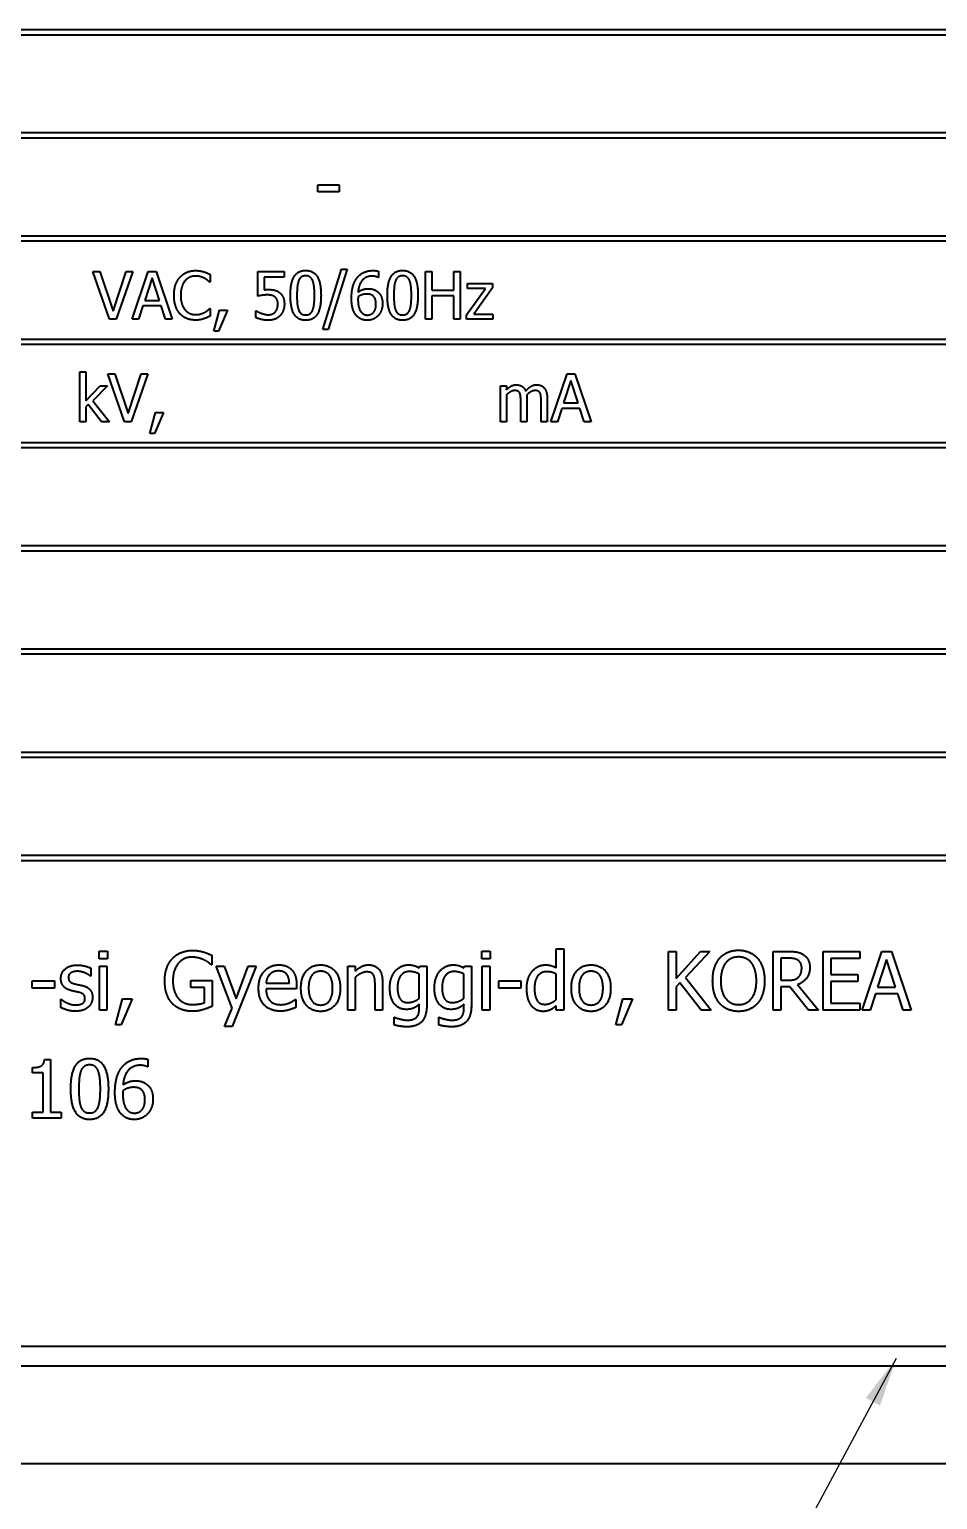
# Model space of a CAD drawing. Header units: millimetres. Extents: x 0 to 715, y 0 to 297.
# Drawn here: x 177.9 to 224.3, y 101.6 to 176.7 of the extents above; entities that cross this region are included whole.
import ezdxf

# ---------------------------------------------------------------- set-up
doc = ezdxf.new("R2010")
doc.units = ezdxf.units.MM
doc.layers.add('가시적인 것(ISO)', color=3, linetype='Continuous', lineweight=40)
doc.layers.add('기호(ISO)', color=5, linetype='Continuous', lineweight=25)
doc.styles.add('치수 텍스트_PSTEK_POSCO', font='isocp.shx')
doc.dimstyles.new('치수_PSTEK_POSCO$7', dxfattribs={"dimtxt": 3.5, "dimasz": 2.5, "dimexe": 2, "dimexo": 2.5, "dimgap": 1, "dimtad": 1, "dimrnd": 1e-08, "dimdsep": 46, "dimtxsty": '치수 텍스트_PSTEK_POSCO', "dimcen": 0.09, "dimdle": 10, "dimclrd": 7, "dimclre": 7, "dimclrt": 2, "dimadec": 1, "dimazin": 2, "dimtfac": 1, "dimtmove": 0, "dimatfit": 3, "dimfxl": 0, "dimtolj": 1, "dimlwd": -1, "dimlwe": -1, "dimarcsym": 0})

msp = doc.modelspace()

# ---------------------------------------------------------------- linework, layer by layer
at = {"layer": '가시적인 것(ISO)'}
for p, q in [((137.576, 176.741), (228.687, 176.741)), ((137.854, 176.464), (228.41, 176.464)), ((137.854, 171.464), (228.41, 171.464)), ((228.41, 171.186), (137.854, 171.186)), ((192.656, 168.441), (192.656, 168.792)), ((192.656, 168.792), (193.749, 168.792)), ((193.749, 168.441), (192.656, 168.441)), ((193.749, 168.792), (193.749, 168.441)), ((137.854, 166.186), (228.41, 166.186)), ((228.41, 165.908), (137.854, 165.908)), ((182.002, 161.924), (181.16, 164.369)), ((181.16, 164.369), (181.508, 164.369)), ((181.508, 164.369), (182.186, 162.338)), ((182.186, 162.338), (182.863, 164.369)), ((183.194, 164.369), (182.352, 161.924)), ((182.863, 164.369), (183.194, 164.369)), ((183.164, 161.924), (183.989, 164.369)), ((184.181, 164.036), (183.804, 162.885)), ((183.989, 164.369), (184.389, 164.369)), ((184.559, 162.885), (184.181, 164.036)), ((184.389, 164.369), (185.213, 161.924)), ((187.16, 164.206), (187.16, 163.814)), ((189.589, 163.109), (189.589, 164.369)), ((189.589, 164.369), (190.93, 164.369)), ((190.93, 164.081), (189.904, 164.081)), ((189.904, 164.081), (189.904, 163.43)), ((190.93, 164.369), (190.93, 164.081)), ((192.913, 161.393), (193.865, 164.478)), ((194.147, 164.478), (193.19, 161.393)), ((193.865, 164.478), (194.147, 164.478)), ((195.749, 164.066), (195.735, 164.066)), ((195.749, 164.381), (195.749, 164.066)), ((198.154, 161.924), (198.154, 164.369)), ((198.154, 164.369), (198.479, 164.369)), ((198.479, 164.369), (198.479, 163.41)), ((199.604, 163.41), (199.604, 164.369)), ((199.604, 164.369), (199.929, 164.369)), ((199.929, 164.369), (199.929, 161.924)), ((187.16, 163.814), (187.134, 163.814)), ((198.479, 163.41), (199.604, 163.41)), ((199.604, 163.121), (198.479, 163.121)), ((198.479, 163.121), (198.479, 161.924)), ((199.604, 161.924), (199.604, 163.121)), ((200.258, 162.154), (201.217, 163.505)), ((200.297, 163.505), (200.297, 163.759)), ((200.297, 163.759), (201.587, 163.759)), ((201.217, 163.505), (200.297, 163.505)), ((201.587, 163.539), (200.624, 162.184)), ((201.587, 163.759), (201.587, 163.539)), ((183.715, 162.608), (183.493, 161.924)), ((184.648, 162.608), (183.715, 162.608)), ((183.804, 162.885), (184.559, 162.885)), ((184.87, 161.924), (184.648, 162.608)), ((187.136, 162.479), (187.16, 162.479)), ((187.16, 162.479), (187.16, 162.091)), ((187.336, 161.316), (187.626, 162.392)), ((188.036, 162.392), (187.576, 161.316)), ((187.626, 162.392), (188.036, 162.392)), ((189.488, 162.011), (189.488, 162.358)), ((189.488, 162.358), (189.511, 162.358)), ((182.352, 161.924), (182.002, 161.924)), ((183.493, 161.924), (183.164, 161.924)), ((185.213, 161.924), (184.87, 161.924)), ((198.479, 161.924), (198.154, 161.924)), ((199.929, 161.924), (199.604, 161.924)), ((200.258, 161.924), (200.258, 162.154)), ((201.605, 161.924), (200.258, 161.924)), ((200.624, 162.184), (201.605, 162.184)), ((201.605, 162.184), (201.605, 161.924)), ((137.854, 160.908), (228.41, 160.908)), ((187.576, 161.316), (187.336, 161.316)), ((193.19, 161.393), (192.913, 161.393)), ((228.41, 160.63), (137.854, 160.63)), ((180.49, 156.688), (180.49, 159.241)), ((180.49, 159.241), (180.799, 159.241)), ((180.799, 159.241), (180.799, 157.748)), ((182.768, 156.688), (181.926, 159.132)), ((181.926, 159.132), (182.275, 159.132)), ((182.275, 159.132), (182.953, 157.102)), ((182.953, 157.102), (183.63, 159.132)), ((183.961, 159.132), (183.119, 156.688)), ((183.63, 159.132), (183.961, 159.132)), ((204.57, 156.688), (205.394, 159.132)), ((205.586, 158.8), (205.21, 157.649)), ((205.394, 159.132), (205.794, 159.132)), ((205.965, 157.649), (205.586, 158.8)), ((205.794, 159.132), (206.618, 156.688)), ((180.799, 157.748), (181.524, 158.522)), ((181.909, 158.522), (181.156, 157.756)), ((181.524, 158.522), (181.909, 158.522)), ((201.987, 156.688), (201.987, 158.522)), ((201.987, 158.522), (202.296, 158.522)), ((202.296, 158.522), (202.296, 158.32)), ((202.296, 158.059), (202.296, 156.688)), ((203.336, 157.896), (203.336, 156.688)), ((204.376, 157.896), (204.376, 156.688)), ((180.922, 157.574), (180.799, 157.455)), ((180.799, 157.455), (180.799, 156.688)), ((181.604, 156.688), (180.922, 157.574)), ((181.156, 157.756), (182.01, 156.688)), ((184.068, 156.08), (184.357, 157.156)), ((184.767, 157.156), (184.307, 156.08)), ((184.357, 157.156), (184.767, 157.156)), ((203.027, 156.688), (203.027, 157.75)), ((204.067, 156.688), (204.067, 157.75)), ((205.121, 157.371), (204.899, 156.688)), ((206.054, 157.371), (205.121, 157.371)), ((205.21, 157.649), (205.965, 157.649)), ((206.276, 156.688), (206.054, 157.371)), ((180.799, 156.688), (180.49, 156.688)), ((182.01, 156.688), (181.604, 156.688)), ((183.119, 156.688), (182.768, 156.688)), ((202.296, 156.688), (201.987, 156.688)), ((203.336, 156.688), (203.027, 156.688)), ((204.376, 156.688), (204.067, 156.688)), ((204.899, 156.688), (204.57, 156.688)), ((206.618, 156.688), (206.276, 156.688)), ((137.854, 155.63), (228.41, 155.63)), ((184.307, 156.08), (184.068, 156.08)), ((228.41, 155.353), (137.854, 155.353)), ((137.854, 150.353), (228.41, 150.353)), ((228.41, 150.075), (137.854, 150.075)), ((137.854, 145.075), (228.41, 145.075)), ((228.41, 144.797), (137.854, 144.797)), ((137.854, 139.797), (228.41, 139.797)), ((228.41, 139.519), (137.854, 139.519)), ((228.687, 134.241), (137.576, 134.241)), ((228.41, 134.519), (137.854, 134.519)), ((181.474, 129.233), (181.474, 129.627)), ((181.474, 129.627), (181.905, 129.627)), ((181.905, 129.627), (181.905, 129.233)), ((187.243, 129.403), (187.243, 128.922)), ((201.035, 129.233), (201.035, 129.627)), ((201.035, 129.627), (201.465, 129.627)), ((201.465, 129.627), (201.465, 129.233)), ((204.845, 128.769), (204.845, 129.741)), ((204.845, 129.741), (205.224, 129.741)), ((205.224, 129.741), (205.224, 126.608)), ((210.58, 126.608), (210.58, 129.608)), ((210.58, 129.608), (210.978, 129.608)), ((210.978, 128.229), (212.208, 129.608)), ((210.978, 129.608), (210.978, 128.229)), ((212.695, 129.608), (211.452, 128.268)), ((212.208, 129.608), (212.695, 129.608)), ((215.926, 129.608), (216.699, 129.608)), ((215.926, 126.608), (215.926, 129.608)), ((218.486, 126.608), (218.486, 129.608)), ((218.486, 129.608), (220.362, 129.608)), ((220.362, 129.608), (220.362, 129.253)), ((220.477, 126.608), (221.488, 129.608)), ((221.488, 129.608), (221.979, 129.608)), ((221.979, 129.608), (222.99, 126.608)), ((181.056, 128.749), (181.056, 128.343)), ((181.905, 129.233), (181.474, 129.233)), ((181.499, 126.608), (181.499, 128.859)), ((181.499, 128.859), (181.878, 128.859)), ((181.878, 128.859), (181.878, 126.608)), ((187.243, 128.922), (187.209, 128.922)), ((188.281, 126.717), (187.465, 128.859)), ((187.465, 128.859), (187.873, 128.859)), ((187.873, 128.859), (188.488, 127.191)), ((189.495, 128.859), (188.284, 125.779)), ((188.488, 127.191), (189.101, 128.859)), ((189.101, 128.859), (189.495, 128.859)), ((194.191, 126.608), (194.191, 128.859)), ((194.191, 128.859), (194.571, 128.859)), ((194.571, 128.859), (194.571, 128.608)), ((197.843, 128.764), (197.865, 128.859)), ((197.865, 128.859), (198.222, 128.859)), ((198.222, 128.859), (198.222, 126.865)), ((200.123, 128.764), (200.145, 128.859)), ((200.145, 128.859), (200.503, 128.859)), ((200.503, 128.859), (200.503, 126.865)), ((201.465, 129.233), (201.035, 129.233)), ((201.059, 126.608), (201.059, 128.859)), ((201.059, 128.859), (201.439, 128.859)), ((201.439, 128.859), (201.439, 126.608)), ((216.721, 129.262), (216.324, 129.262)), ((216.324, 129.262), (216.324, 128.134)), ((220.362, 129.253), (218.884, 129.253)), ((218.884, 129.253), (218.884, 128.431)), ((221.724, 129.199), (221.262, 127.787)), ((222.188, 127.787), (221.724, 129.199)), ((178.061, 127.738), (178.061, 128.103)), ((178.061, 128.103), (179.196, 128.103)), ((179.196, 128.103), (179.196, 127.738)), ((181.056, 128.343), (181.037, 128.343)), ((186.166, 127.767), (186.166, 128.117)), ((186.166, 128.117), (187.255, 128.117)), ((186.862, 127.767), (186.166, 127.767)), ((186.862, 126.992), (186.862, 127.767)), ((187.255, 128.117), (187.255, 126.807)), ((190.01, 127.984), (191.199, 127.984)), ((191.568, 127.901), (191.568, 127.694)), ((194.571, 128.29), (194.571, 126.608)), ((195.58, 126.608), (195.58, 127.891)), ((195.959, 128.069), (195.959, 126.608)), ((197.843, 127.218), (197.843, 128.455)), ((200.123, 127.218), (200.123, 128.455)), ((201.903, 127.738), (201.903, 128.103)), ((201.903, 128.103), (203.038, 128.103)), ((203.038, 128.103), (203.038, 127.738)), ((204.845, 127.155), (204.845, 128.455)), ((211.153, 128.003), (210.978, 127.806)), ((210.978, 127.806), (210.978, 126.608)), ((212.25, 126.608), (211.153, 128.003)), ((211.452, 128.268), (212.768, 126.608)), ((216.324, 128.134), (216.674, 128.134)), ((216.781, 127.801), (216.324, 127.801)), ((216.324, 127.801), (216.324, 126.608)), ((217.73, 126.608), (216.781, 127.801)), ((217.18, 127.913), (218.247, 126.608)), ((218.884, 128.431), (220.263, 128.431)), ((220.263, 128.076), (218.884, 128.076)), ((218.884, 128.076), (218.884, 126.963)), ((220.263, 128.431), (220.263, 128.076)), ((221.262, 127.787), (222.188, 127.787)), ((179.196, 127.738), (178.061, 127.738)), ((179.512, 126.744), (179.512, 127.169)), ((179.512, 127.169), (179.532, 127.169)), ((182.308, 125.861), (182.663, 127.181)), ((183.166, 127.181), (182.602, 125.861)), ((182.663, 127.181), (183.166, 127.181)), ((191.568, 127.694), (190.01, 127.694)), ((191.505, 127.159), (191.527, 127.159)), ((191.527, 127.159), (191.527, 126.746)), ((203.038, 127.738), (201.903, 127.738)), ((207.886, 125.861), (208.241, 127.181)), ((208.744, 127.181), (208.18, 125.861)), ((208.241, 127.181), (208.744, 127.181)), ((221.153, 127.446), (220.88, 126.608)), ((222.298, 127.446), (221.153, 127.446)), ((222.57, 126.608), (222.298, 127.446)), ((181.878, 126.608), (181.499, 126.608)), ((187.878, 125.779), (188.281, 126.717)), ((194.571, 126.608), (194.191, 126.608)), ((195.959, 126.608), (195.58, 126.608)), ((197.843, 126.71), (197.843, 126.907)), ((200.123, 126.71), (200.123, 126.907)), ((201.439, 126.608), (201.059, 126.608)), ((204.845, 126.608), (204.845, 126.836)), ((205.224, 126.608), (204.845, 126.608)), ((210.978, 126.608), (210.58, 126.608)), ((212.768, 126.608), (212.25, 126.608)), ((216.324, 126.608), (215.926, 126.608)), ((218.247, 126.608), (217.73, 126.608)), ((220.362, 126.608), (218.486, 126.608)), ((218.884, 126.963), (220.362, 126.963)), ((220.362, 126.963), (220.362, 126.608)), ((220.88, 126.608), (220.477, 126.608)), ((222.99, 126.608), (222.57, 126.608)), ((182.602, 125.861), (182.308, 125.861)), ((188.284, 125.779), (187.878, 125.779)), ((196.552, 125.854), (196.552, 126.248)), ((196.552, 126.248), (196.571, 126.248)), ((198.832, 125.854), (198.832, 126.248)), ((198.832, 126.248), (198.852, 126.248)), ((208.18, 125.861), (207.886, 125.861)), ((178.686, 124.091), (178.997, 124.091)), ((178.997, 124.091), (178.997, 121.387)), ((183.969, 124.096), (183.969, 123.709)), ((178.066, 123.398), (178.066, 123.672)), ((178.61, 123.398), (178.066, 123.398)), ((178.61, 121.387), (178.61, 123.398)), ((183.969, 123.709), (183.952, 123.709)), ((178.066, 121.081), (178.066, 121.387)), ((178.066, 121.387), (178.61, 121.387)), ((179.529, 121.081), (178.066, 121.081)), ((178.997, 121.387), (179.529, 121.387)), ((179.529, 121.387), (179.529, 121.081)), ((228.049, 109.408), (89.881, 109.408)), ((228.965, 108.408), (88.965, 108.408)), ((238.965, 103.408), (78.965, 103.408))]:
    msp.add_line(p, q, dxfattribs=at)
for points in [[(185.306, 163.144), (185.306, 163.451), (185.462, 163.907), (185.611, 164.075)], [(185.611, 164.075), (185.758, 164.24), (186.158, 164.412), (186.405, 164.412)], [(185.862, 163.883), (185.759, 163.759), (185.645, 163.38), (185.645, 163.144)], [(186.403, 164.135), (186.247, 164.135), (185.967, 164.006), (185.862, 163.883)], [(186.859, 164.018), (186.766, 164.07), (186.546, 164.135), (186.403, 164.135)], [(186.405, 164.412), (186.528, 164.412), (186.744, 164.377), (186.835, 164.349)], [(186.835, 164.349), (186.914, 164.323), (187.079, 164.25), (187.16, 164.206)], [(187.134, 163.814), (187.091, 163.854), (186.956, 163.965), (186.859, 164.018)], [(191.255, 163.144), (191.255, 163.806), (191.637, 164.418), (192.037, 164.418)], [(191.673, 163.889), (191.623, 163.764), (191.587, 163.384), (191.587, 163.144)], [(192.037, 164.147), (191.9, 164.147), (191.724, 164.018), (191.673, 163.889)], [(192.037, 164.418), (192.439, 164.418), (192.817, 163.784), (192.817, 163.146)], [(192.396, 163.893), (192.346, 164.018), (192.174, 164.147), (192.037, 164.147)], [(192.485, 163.146), (192.485, 163.398), (192.445, 163.768), (192.396, 163.893)], [(194.376, 162.998), (194.376, 163.317), (194.507, 163.83), (194.644, 164.02)], [(194.644, 164.02), (194.777, 164.206), (195.197, 164.414), (195.472, 164.414)], [(195.428, 164.131), (195.123, 164.131), (194.749, 163.719), (194.713, 163.315)], [(195.735, 164.066), (195.69, 164.089), (195.523, 164.131), (195.428, 164.131)], [(195.472, 164.414), (195.553, 164.414), (195.696, 164.398), (195.749, 164.381)], [(196.209, 163.144), (196.209, 163.806), (196.591, 164.418), (196.991, 164.418)], [(196.627, 163.889), (196.577, 163.764), (196.542, 163.384), (196.542, 163.144)], [(196.991, 164.147), (196.855, 164.147), (196.678, 164.018), (196.627, 163.889)], [(196.991, 164.418), (197.393, 164.418), (197.772, 163.784), (197.772, 163.146)], [(197.35, 163.893), (197.3, 164.018), (197.128, 164.147), (196.991, 164.147)], [(197.439, 163.146), (197.439, 163.398), (197.399, 163.768), (197.35, 163.893)], [(185.613, 162.202), (185.466, 162.36), (185.306, 162.835), (185.306, 163.144)], [(185.645, 163.144), (185.645, 162.893), (185.765, 162.53), (185.87, 162.406)], [(190.072, 163.168), (189.937, 163.168), (189.67, 163.127), (189.589, 163.109)], [(189.904, 163.43), (189.963, 163.438), (190.078, 163.444), (190.125, 163.444)], [(190.472, 163.055), (190.403, 163.117), (190.197, 163.168), (190.072, 163.168)], [(190.125, 163.444), (190.314, 163.444), (190.573, 163.382), (190.692, 163.291)], [(190.692, 163.291), (190.813, 163.2), (190.944, 162.923), (190.944, 162.701)], [(192.037, 161.873), (191.633, 161.873), (191.255, 162.501), (191.255, 163.144)], [(191.587, 163.144), (191.587, 162.887), (191.619, 162.542), (191.671, 162.408)], [(192.817, 163.146), (192.817, 162.489), (192.435, 161.873), (192.037, 161.873)], [(192.398, 162.402), (192.445, 162.522), (192.485, 162.895), (192.485, 163.146)], [(194.713, 163.315), (194.83, 163.396), (195.076, 163.485), (195.222, 163.485)], [(195.149, 163.214), (195.034, 163.214), (194.818, 163.144), (194.713, 163.079)], [(195.462, 163.129), (195.397, 163.18), (195.234, 163.214), (195.149, 163.214)], [(195.222, 163.485), (195.365, 163.485), (195.579, 163.428), (195.696, 163.341)], [(195.628, 162.703), (195.628, 162.853), (195.549, 163.057), (195.462, 163.129)], [(195.696, 163.341), (195.83, 163.24), (195.961, 162.927), (195.961, 162.717)], [(196.991, 161.873), (196.587, 161.873), (196.209, 162.501), (196.209, 163.144)], [(196.542, 163.144), (196.542, 162.887), (196.573, 162.542), (196.625, 162.408)], [(197.772, 163.146), (197.772, 162.489), (197.389, 161.873), (196.991, 161.873)], [(197.352, 162.402), (197.399, 162.522), (197.439, 162.895), (197.439, 163.146)], [(185.87, 162.406), (185.973, 162.285), (186.249, 162.162), (186.403, 162.162)], [(186.877, 162.283), (186.966, 162.334), (187.099, 162.441), (187.136, 162.479)], [(189.511, 162.358), (189.549, 162.33), (189.69, 162.259), (189.775, 162.227)], [(190.611, 162.703), (190.611, 162.833), (190.539, 163), (190.472, 163.055)], [(190.486, 162.305), (190.547, 162.378), (190.611, 162.572), (190.611, 162.703)], [(190.944, 162.701), (190.944, 162.524), (190.831, 162.223), (190.728, 162.112)], [(191.671, 162.408), (191.718, 162.281), (191.894, 162.144), (192.037, 162.144)], [(192.037, 162.144), (192.172, 162.144), (192.348, 162.273), (192.398, 162.402)], [(194.646, 162.095), (194.519, 162.227), (194.376, 162.673), (194.376, 162.998)], [(194.713, 163.079), (194.711, 163.043), (194.707, 162.976), (194.707, 162.925)], [(194.707, 162.925), (194.707, 162.671), (194.806, 162.36), (194.882, 162.279)], [(195.187, 162.14), (195.385, 162.14), (195.628, 162.421), (195.628, 162.703)], [(195.961, 162.717), (195.961, 162.528), (195.836, 162.209), (195.731, 162.102)], [(196.625, 162.408), (196.672, 162.281), (196.849, 162.144), (196.991, 162.144)], [(196.991, 162.144), (197.126, 162.144), (197.302, 162.273), (197.352, 162.402)], [(186.399, 161.881), (186.162, 161.881), (185.759, 162.041), (185.613, 162.202)], [(186.835, 161.952), (186.728, 161.916), (186.546, 161.881), (186.399, 161.881)], [(186.403, 162.162), (186.544, 162.162), (186.784, 162.231), (186.877, 162.283)], [(187.16, 162.091), (187.079, 162.053), (186.936, 161.984), (186.835, 161.952)], [(190.127, 161.873), (189.953, 161.873), (189.612, 161.95), (189.488, 162.011)], [(189.775, 162.227), (189.872, 162.194), (190.032, 162.156), (190.133, 162.156)], [(190.728, 162.112), (190.625, 162.001), (190.318, 161.873), (190.127, 161.873)], [(190.133, 162.156), (190.232, 162.156), (190.419, 162.227), (190.486, 162.305)], [(195.185, 161.873), (195.02, 161.873), (194.749, 161.984), (194.646, 162.095)], [(194.882, 162.279), (194.951, 162.202), (195.101, 162.14), (195.187, 162.14)], [(195.731, 162.102), (195.622, 161.99), (195.349, 161.873), (195.185, 161.873)], [(202.296, 158.32), (202.417, 158.441), (202.655, 158.574), (202.797, 158.574)], [(202.718, 158.281), (202.619, 158.281), (202.399, 158.156), (202.296, 158.059)], [(202.976, 158.152), (202.944, 158.217), (202.823, 158.281), (202.718, 158.281)], [(202.797, 158.574), (202.96, 158.574), (203.211, 158.425), (203.277, 158.257)], [(203.027, 157.75), (203.027, 157.877), (203.007, 158.093), (202.976, 158.152)], [(203.277, 158.257), (203.417, 158.413), (203.683, 158.574), (203.837, 158.574)], [(203.758, 158.281), (203.663, 158.281), (203.445, 158.164), (203.33, 158.053)], [(203.33, 158.053), (203.332, 158.025), (203.336, 157.948), (203.336, 157.896)], [(204.016, 158.152), (203.984, 158.217), (203.863, 158.281), (203.758, 158.281)], [(203.837, 158.574), (203.956, 158.574), (204.15, 158.501), (204.222, 158.417)], [(204.067, 157.75), (204.067, 157.877), (204.047, 158.093), (204.016, 158.152)], [(204.222, 158.417), (204.295, 158.334), (204.376, 158.085), (204.376, 157.896)], [(185.225, 129.25), (185.408, 129.447), (185.943, 129.661), (186.261, 129.661)], [(186.215, 129.316), (185.782, 129.316), (185.247, 128.664), (185.247, 128.122)], [(186.83, 129.175), (186.708, 129.236), (186.395, 129.316), (186.215, 129.316)], [(186.261, 129.661), (186.414, 129.661), (186.691, 129.617), (186.818, 129.578)], [(186.818, 129.578), (186.92, 129.549), (187.168, 129.442), (187.243, 129.403)], [(212.836, 128.108), (212.836, 128.484), (213.023, 129.058), (213.195, 129.265)], [(213.195, 129.265), (213.371, 129.464), (213.859, 129.671), (214.161, 129.671)], [(214.163, 129.326), (213.947, 129.326), (213.621, 129.175), (213.497, 129.014)], [(214.161, 129.671), (214.467, 129.671), (214.958, 129.457), (215.128, 129.265)], [(214.827, 129.014), (214.708, 129.17), (214.372, 129.326), (214.163, 129.326)], [(215.128, 129.265), (215.298, 129.065), (215.488, 128.482), (215.488, 128.108)], [(216.699, 129.608), (216.956, 129.608), (217.304, 129.552), (217.462, 129.45)], [(217.462, 129.45), (217.62, 129.347), (217.802, 129.029), (217.802, 128.793)], [(179.522, 128.224), (179.522, 128.531), (179.982, 128.912), (180.361, 128.912)], [(180.353, 128.594), (180.166, 128.594), (179.909, 128.436), (179.909, 128.278)], [(181.037, 128.343), (180.891, 128.46), (180.536, 128.594), (180.353, 128.594)], [(180.361, 128.912), (180.548, 128.912), (180.927, 128.82), (181.056, 128.749)], [(184.832, 128.11), (184.832, 128.472), (185.036, 129.046), (185.225, 129.25)], [(187.209, 128.922), (187.134, 128.988), (186.976, 129.107), (186.83, 129.175)], [(189.626, 127.721), (189.626, 128.27), (190.202, 128.922), (190.666, 128.922)], [(190.644, 128.611), (190.494, 128.611), (190.282, 128.521), (190.195, 128.433)], [(191.07, 128.436), (191.004, 128.521), (190.798, 128.611), (190.644, 128.611)], [(190.666, 128.922), (190.875, 128.922), (191.199, 128.8), (191.318, 128.672)], [(191.318, 128.672), (191.439, 128.543), (191.568, 128.171), (191.568, 127.901)], [(191.792, 127.733), (191.792, 128.297), (192.346, 128.922), (192.798, 128.922)], [(192.798, 128.596), (192.504, 128.596), (192.183, 128.171), (192.183, 127.733)], [(192.798, 128.922), (193.255, 128.922), (193.802, 128.3), (193.802, 127.733)], [(193.411, 127.733), (193.411, 128.171), (193.093, 128.596), (192.798, 128.596)], [(194.571, 128.608), (194.741, 128.762), (195.069, 128.922), (195.254, 128.922)], [(195.154, 128.562), (195.013, 128.562), (194.714, 128.411), (194.571, 128.29)], [(195.507, 128.394), (195.46, 128.48), (195.295, 128.562), (195.154, 128.562)], [(195.254, 128.922), (195.584, 128.922), (195.959, 128.484), (195.959, 128.069)], [(196.336, 127.755), (196.336, 128.035), (196.494, 128.467), (196.625, 128.621)], [(196.625, 128.621), (196.751, 128.764), (197.099, 128.922), (197.284, 128.922)], [(197.345, 128.582), (197.058, 128.582), (196.727, 128.159), (196.727, 127.762)], [(197.284, 128.922), (197.459, 128.922), (197.714, 128.839), (197.843, 128.764)], [(197.843, 128.455), (197.702, 128.523), (197.464, 128.582), (197.345, 128.582)], [(198.616, 127.755), (198.616, 128.035), (198.774, 128.467), (198.905, 128.621)], [(198.905, 128.621), (199.032, 128.764), (199.379, 128.922), (199.564, 128.922)], [(199.625, 128.582), (199.338, 128.582), (199.007, 128.159), (199.007, 127.762)], [(199.564, 128.922), (199.739, 128.922), (199.995, 128.839), (200.123, 128.764)], [(200.123, 128.455), (199.982, 128.523), (199.744, 128.582), (199.625, 128.582)], [(203.337, 127.716), (203.337, 128.013), (203.49, 128.446), (203.624, 128.608)], [(203.624, 128.608), (203.748, 128.754), (204.096, 128.922), (204.288, 128.922)], [(204.351, 128.574), (204.059, 128.574), (203.729, 128.137), (203.729, 127.723)], [(204.288, 128.922), (204.456, 128.922), (204.706, 128.847), (204.845, 128.769)], [(204.845, 128.455), (204.704, 128.523), (204.48, 128.574), (204.351, 128.574)], [(205.613, 127.733), (205.613, 128.297), (206.167, 128.922), (206.619, 128.922)], [(206.619, 128.596), (206.325, 128.596), (206.004, 128.171), (206.004, 127.733)], [(206.619, 128.922), (207.076, 128.922), (207.623, 128.3), (207.623, 127.733)], [(207.232, 127.733), (207.232, 128.171), (206.913, 128.596), (206.619, 128.596)], [(213.497, 129.014), (213.378, 128.861), (213.251, 128.399), (213.251, 128.108)], [(215.072, 128.108), (215.072, 128.404), (214.943, 128.864), (214.827, 129.014)], [(217.197, 129.16), (217.112, 129.216), (216.886, 129.262), (216.721, 129.262)], [(217.802, 128.793), (217.802, 128.465), (217.467, 128.02), (217.18, 127.913)], [(217.387, 128.762), (217.387, 128.893), (217.294, 129.095), (217.197, 129.16)], [(217.217, 128.29), (217.304, 128.373), (217.387, 128.606), (217.387, 128.762)], [(180.013, 127.616), (179.755, 127.692), (179.522, 128.003), (179.522, 128.224)], [(179.909, 128.278), (179.909, 128.134), (180.062, 127.996), (180.232, 127.952)], [(180.232, 127.952), (180.315, 127.93), (180.524, 127.886), (180.638, 127.86)], [(180.638, 127.86), (180.886, 127.796), (181.139, 127.507), (181.139, 127.257)], [(185.223, 126.941), (185.033, 127.14), (184.832, 127.728), (184.832, 128.11)], [(185.247, 128.122), (185.247, 127.821), (185.388, 127.369), (185.522, 127.213)], [(190.195, 128.433), (190.11, 128.343), (190.022, 128.127), (190.01, 127.984)], [(191.199, 127.984), (191.194, 128.137), (191.131, 128.36), (191.07, 128.436)], [(195.58, 127.891), (195.58, 128.047), (195.55, 128.314), (195.507, 128.394)], [(196.727, 127.762), (196.727, 127.388), (196.977, 126.997), (197.259, 126.997)], [(199.007, 127.762), (199.007, 127.388), (199.258, 126.997), (199.54, 126.997)], [(213.193, 126.953), (213.02, 127.152), (212.836, 127.738), (212.836, 128.108)], [(213.251, 128.108), (213.251, 127.517), (213.747, 126.89), (214.163, 126.89)], [(214.163, 126.89), (214.579, 126.89), (215.072, 127.517), (215.072, 128.108)], [(215.488, 128.108), (215.488, 127.743), (215.303, 127.152), (215.128, 126.953)], [(216.674, 128.134), (216.847, 128.134), (217.122, 128.195), (217.217, 128.29)], [(179.532, 127.169), (179.58, 127.13), (179.712, 127.038), (179.821, 126.987)], [(180.419, 127.524), (180.346, 127.541), (180.113, 127.59), (180.013, 127.616)], [(180.752, 127.206), (180.752, 127.339), (180.606, 127.478), (180.419, 127.524)], [(180.618, 126.948), (180.689, 126.994), (180.752, 127.099), (180.752, 127.206)], [(181.139, 127.257), (181.139, 127.111), (181.024, 126.853), (180.913, 126.758)], [(185.522, 127.213), (185.651, 127.057), (186.016, 126.894), (186.244, 126.894)], [(190.759, 126.557), (190.219, 126.557), (189.626, 127.162), (189.626, 127.721)], [(190.01, 127.694), (190.01, 127.303), (190.404, 126.887), (190.754, 126.887)], [(191.216, 126.987), (191.318, 127.035), (191.459, 127.121), (191.505, 127.159)], [(192.798, 126.544), (192.329, 126.544), (191.792, 127.184), (191.792, 127.733)], [(192.183, 127.733), (192.183, 127.308), (192.504, 126.87), (192.798, 126.87)], [(193.802, 127.733), (193.802, 127.164), (193.255, 126.544), (192.798, 126.544)], [(192.798, 126.87), (193.09, 126.87), (193.411, 127.3), (193.411, 127.733)], [(197.174, 126.646), (196.79, 126.646), (196.336, 127.218), (196.336, 127.755)], [(197.259, 126.997), (197.408, 126.997), (197.719, 127.113), (197.843, 127.218)], [(199.455, 126.646), (199.071, 126.646), (198.616, 127.218), (198.616, 127.755)], [(199.54, 126.997), (199.688, 126.997), (199.999, 127.113), (200.123, 127.218)], [(203.568, 126.846), (203.459, 126.994), (203.337, 127.432), (203.337, 127.716)], [(203.729, 127.723), (203.729, 127.325), (203.982, 126.904), (204.261, 126.904)], [(204.261, 126.904), (204.409, 126.904), (204.711, 127.04), (204.845, 127.155)], [(206.619, 126.544), (206.15, 126.544), (205.613, 127.184), (205.613, 127.733)], [(206.004, 127.733), (206.004, 127.308), (206.325, 126.87), (206.619, 126.87)], [(207.623, 127.733), (207.623, 127.164), (207.076, 126.544), (206.619, 126.544)], [(206.619, 126.87), (206.911, 126.87), (207.232, 127.3), (207.232, 127.733)], [(180.259, 126.554), (180.033, 126.554), (179.641, 126.676), (179.512, 126.744)], [(179.821, 126.987), (179.916, 126.941), (180.149, 126.873), (180.273, 126.873)], [(180.913, 126.758), (180.794, 126.659), (180.49, 126.554), (180.259, 126.554)], [(180.273, 126.873), (180.363, 126.873), (180.57, 126.914), (180.618, 126.948)], [(186.259, 126.549), (185.94, 126.549), (185.413, 126.744), (185.223, 126.941)], [(186.244, 126.894), (186.412, 126.894), (186.747, 126.943), (186.862, 126.992)], [(186.813, 126.637), (186.665, 126.593), (186.426, 126.549), (186.259, 126.549)], [(187.255, 126.807), (187.18, 126.773), (186.922, 126.668), (186.813, 126.637)], [(190.754, 126.887), (190.878, 126.887), (191.118, 126.943), (191.216, 126.987)], [(191.184, 126.62), (191.075, 126.588), (190.895, 126.557), (190.759, 126.557)], [(191.527, 126.746), (191.461, 126.719), (191.262, 126.642), (191.184, 126.62)], [(197.843, 126.907), (197.69, 126.773), (197.396, 126.646), (197.174, 126.646)], [(198.222, 126.865), (198.222, 126.292), (197.724, 125.757), (197.211, 125.757)], [(197.24, 126.097), (197.415, 126.097), (197.658, 126.189), (197.726, 126.272)], [(197.726, 126.272), (197.792, 126.355), (197.843, 126.571), (197.843, 126.71)], [(200.123, 126.907), (199.97, 126.773), (199.676, 126.646), (199.455, 126.646)], [(200.503, 126.865), (200.503, 126.292), (200.004, 125.757), (199.491, 125.757)], [(199.52, 126.097), (199.695, 126.097), (199.939, 126.189), (200.007, 126.272)], [(200.007, 126.272), (200.072, 126.355), (200.123, 126.571), (200.123, 126.71)], [(204.174, 126.544), (203.989, 126.544), (203.678, 126.698), (203.568, 126.846)], [(204.541, 126.625), (204.46, 126.586), (204.288, 126.544), (204.174, 126.544)], [(204.845, 126.836), (204.757, 126.763), (204.628, 126.666), (204.541, 126.625)], [(214.161, 126.544), (213.857, 126.544), (213.371, 126.751), (213.193, 126.953)], [(215.128, 126.953), (214.943, 126.744), (214.455, 126.544), (214.161, 126.544)], [(197.211, 125.757), (197.046, 125.757), (196.7, 125.81), (196.552, 125.854)], [(196.571, 126.248), (196.61, 126.231), (196.759, 126.177), (196.853, 126.155)], [(196.853, 126.155), (196.958, 126.129), (197.136, 126.097), (197.24, 126.097)], [(199.491, 125.757), (199.326, 125.757), (198.981, 125.81), (198.832, 125.854)], [(198.852, 126.248), (198.891, 126.231), (199.039, 126.177), (199.134, 126.155)], [(199.134, 126.155), (199.238, 126.129), (199.416, 126.097), (199.52, 126.097)], [(178.066, 123.672), (178.375, 123.672), (178.666, 123.848), (178.686, 124.091)], [(180.03, 122.578), (180.03, 123.39), (180.499, 124.142), (180.99, 124.142)], [(180.99, 124.142), (181.484, 124.142), (181.948, 123.364), (181.948, 122.581)], [(182.612, 123.653), (182.775, 123.882), (183.29, 124.137), (183.628, 124.137)], [(183.628, 124.137), (183.728, 124.137), (183.903, 124.117), (183.969, 124.096)], [(180.543, 123.493), (180.482, 123.339), (180.439, 122.873), (180.439, 122.578)], [(180.99, 123.809), (180.823, 123.809), (180.606, 123.651), (180.543, 123.493)], [(181.43, 123.497), (181.37, 123.651), (181.158, 123.809), (180.99, 123.809)], [(181.54, 122.581), (181.54, 122.89), (181.491, 123.344), (181.43, 123.497)], [(182.284, 122.399), (182.284, 122.79), (182.444, 123.42), (182.612, 123.653)], [(183.575, 123.789), (183.2, 123.789), (182.741, 123.284), (182.697, 122.788)], [(183.952, 123.709), (183.896, 123.738), (183.691, 123.789), (183.575, 123.789)], [(180.99, 121.018), (180.495, 121.018), (180.03, 121.788), (180.03, 122.578)], [(180.439, 122.578), (180.439, 122.262), (180.477, 121.839), (180.541, 121.674)], [(181.948, 122.581), (181.948, 121.774), (181.479, 121.018), (180.99, 121.018)], [(181.433, 121.667), (181.491, 121.815), (181.54, 122.272), (181.54, 122.581)], [(182.697, 122.788), (182.841, 122.887), (183.142, 122.997), (183.322, 122.997)], [(183.232, 122.664), (183.091, 122.664), (182.826, 122.578), (182.697, 122.498)], [(183.616, 122.559), (183.536, 122.622), (183.336, 122.664), (183.232, 122.664)], [(183.322, 122.997), (183.497, 122.997), (183.759, 122.926), (183.903, 122.819)], [(183.82, 122.036), (183.82, 122.221), (183.723, 122.472), (183.616, 122.559)], [(183.903, 122.819), (184.068, 122.695), (184.229, 122.311), (184.229, 122.053)], [(182.614, 121.29), (182.459, 121.453), (182.284, 122), (182.284, 122.399)], [(182.697, 122.498), (182.695, 122.455), (182.69, 122.372), (182.69, 122.309)], [(182.69, 122.309), (182.69, 121.997), (182.811, 121.616), (182.904, 121.516)], [(183.278, 121.346), (183.521, 121.346), (183.82, 121.691), (183.82, 122.036)], [(184.229, 122.053), (184.229, 121.822), (184.076, 121.431), (183.947, 121.3)], [(180.541, 121.674), (180.599, 121.519), (180.815, 121.351), (180.99, 121.351)], [(180.99, 121.351), (181.156, 121.351), (181.372, 121.509), (181.433, 121.667)], [(183.276, 121.018), (183.074, 121.018), (182.741, 121.154), (182.614, 121.29)], [(182.904, 121.516), (182.989, 121.421), (183.174, 121.346), (183.278, 121.346)], [(183.947, 121.3), (183.813, 121.161), (183.477, 121.018), (183.276, 121.018)]]:
    msp.add_open_spline(points, degree=2, dxfattribs=at)

# ---------------------------------------------------------------- leaders
at = {"layer": '기호(ISO)', "color": 7, "annotation_type": 0, "has_hookline": 1, "hookline_direction": 1, "text_width": 48.816}
msp.add_leader([(222.215, 108.792), (213.499, 92.59), (210.999, 92.59)], dimstyle='치수_PSTEK_POSCO$7', override={"dimtad": 0}, dxfattribs=at)

doc.saveas('drawing.dxf')
